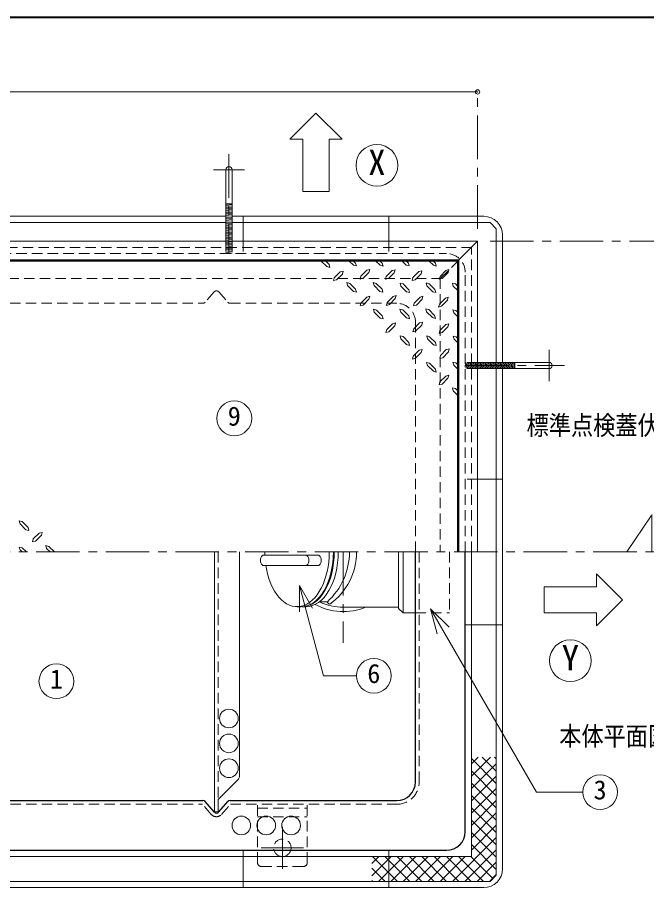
# Model space of a CAD drawing. Units: millimetres at full size, sheet at 1:7; details may follow other scales. Extents: x -1472 to 1363, y -987 to 980.
# Drawn here: x -92 to 414, y 280 to 980 of the extents above; entities that cross this region are included whole.
import ezdxf
from ezdxf.enums import TextEntityAlignment as Align

# ---------------------------------------------------------------- set-up
doc = ezdxf.new("R2010")
doc.units = ezdxf.units.MM
doc.header["$LTSCALE"] = 7
doc.header["$PDMODE"] = 32
doc.header["$PDSIZE"] = 3.5
doc.linetypes.add('CHAIN1', pattern=[8, 5, -1, 1, -1])
doc.linetypes.add('DASHED1', pattern=[1.8, 1.2, -0.6])
doc.layers.add('0-0____1', color=4, linetype='Continuous', lineweight=9)
doc.styles.add('ＭＳ ゴシック', font='')
doc.styles.get('ＭＳ ゴシック').set_extended_font_data('MS Gothic')

msp = doc.modelspace()

# ---------------------------------------------------------------- linework, layer by layer
at = {"layer": '0-0____1', "color": 1, "lineweight": 40}
msp.add_line((1363.499, 979.62), (-1471.501, 979.62), dxfattribs=at)
at = {"layer": '0-0____1'}
for p, q in [((-621.501, 919.62), (278.499, 919.62)), ((148.499, 902.62), (127.499, 881.62)), ((169.499, 881.62), (148.499, 902.62)), ((127.499, 881.62), (137.999, 881.62)), ((137.999, 881.62), (137.999, 839.62)), ((158.999, 881.62), (169.499, 881.62)), ((158.999, 881.62), (158.999, 839.62)), ((137.999, 839.62), (158.999, 839.62)), ((80.999, 829.519), (75.999, 829.519)), ((75.999, 828.648), (80.999, 829.057)), ((75.999, 827.645), (80.999, 828.054)), ((75.999, 826.642), (80.999, 827.05)), ((75.999, 825.638), (80.999, 826.047)), ((75.999, 824.635), (80.999, 825.044)), ((75.999, 823.632), (80.999, 824.04)), ((75.999, 822.628), (80.999, 823.037)), ((75.999, 821.625), (80.999, 822.034)), ((75.999, 820.622), (80.999, 821.03)), ((75.999, 819.618), (80.999, 820.027)), ((75.999, 818.615), (80.999, 819.024)), ((75.999, 814.62), (-419.001, 814.62)), ((75.999, 817.612), (80.999, 818.02)), ((75.999, 816.608), (80.999, 817.017)), ((75.999, 815.605), (80.999, 816.014)), ((75.999, 814.602), (80.999, 815.01)), ((75.999, 813.598), (80.999, 814.007)), ((75.999, 812.595), (80.999, 813.004)), ((75.999, 811.592), (80.999, 812)), ((288.499, 814.62), (80.999, 814.62)), ((288.499, 814.62), (293.499, 809.62)), ((75.999, 810.588), (80.999, 810.997)), ((75.999, 809.585), (80.999, 809.994)), ((75.999, 808.582), (80.999, 808.99)), ((75.999, 807.578), (80.999, 807.987)), ((75.999, 806.575), (80.999, 806.984)), ((75.999, 805.572), (80.999, 805.98)), ((293.499, 702.12), (293.499, 809.62)), ((75.999, 804.568), (80.999, 804.977)), ((75.999, 803.565), (80.999, 803.974)), ((75.999, 802.562), (80.999, 802.97)), ((75.999, 801.559), (80.999, 801.967)), ((75.999, 800.555), (80.999, 800.964)), ((76.832, 799.62), (80.999, 799.96)), ((263.499, 784.62), (262.499, 783.62)), ((152.778, 783.62), (157.311, 779.195)), ((156.336, 783.62), (159.036, 780.92)), ((175.311, 783.62), (178.686, 780.245)), ((196.686, 783.62), (200.061, 780.245)), ((202.461, 779.57), (200.061, 780.245)), ((200.211, 783.62), (201.861, 781.97)), ((201.861, 781.97), (202.461, 779.57)), ((217.813, 783.62), (220.986, 780.32)), ((223.386, 779.72), (220.986, 780.32)), ((221.211, 783.62), (222.786, 782.045)), ((222.786, 782.045), (223.386, 779.72)), ((239.511, 783.62), (242.886, 780.245)), ((245.286, 779.57), (242.886, 780.245)), ((242.961, 783.62), (244.611, 781.97)), ((244.611, 781.97), (245.286, 779.57)), ((163.236, 770.195), (162.636, 767.87)), ((163.236, 770.195), (168.036, 774.995)), ((165.036, 768.47), (169.761, 773.195)), ((168.036, 774.995), (170.361, 775.595)), ((170.361, 775.595), (169.761, 773.195)), ((184.686, 771.47), (184.086, 769.145)), ((186.486, 769.745), (191.136, 774.47)), ((205.011, 771.245), (204.336, 768.92)), ((205.011, 771.245), (209.736, 776.045)), ((206.736, 769.52), (211.461, 774.245)), ((226.461, 770.345), (225.861, 768.02)), ((226.461, 770.345), (231.261, 775.145)), ((228.261, 768.62), (232.986, 773.345)), ((231.261, 775.145), (233.586, 775.745)), ((233.586, 775.745), (232.986, 773.345)), ((248.286, 771.32), (247.611, 768.995)), ((248.286, 771.32), (253.011, 776.12)), ((250.011, 769.595), (254.736, 774.32)), ((253.011, 776.12), (255.411, 776.72)), ((255.411, 776.72), (254.736, 774.32)), ((165.036, 768.47), (162.636, 767.87)), ((175.686, 765.695), (173.361, 766.295)), ((173.961, 763.895), (173.361, 766.295)), ((173.961, 763.895), (178.686, 759.17)), ((175.686, 765.695), (180.411, 760.895)), ((186.486, 769.745), (184.086, 769.145)), ((195.186, 763.97), (194.586, 766.37)), ((196.911, 765.695), (194.586, 766.37)), ((195.186, 763.97), (199.911, 759.245)), ((196.911, 765.695), (201.711, 760.97)), ((206.736, 769.52), (204.336, 768.92)), ((218.511, 765.32), (216.111, 765.92)), ((216.786, 763.52), (216.111, 765.92)), ((216.786, 763.52), (221.436, 758.87)), ((218.511, 765.32), (223.236, 760.595)), ((228.261, 768.62), (225.861, 768.02)), ((237.711, 763.67), (237.036, 766.07)), ((239.436, 765.395), (237.036, 766.07)), ((237.711, 763.67), (242.436, 758.945)), ((239.436, 765.395), (244.161, 760.67)), ((250.011, 769.595), (247.611, 768.995)), ((260.586, 765.32), (258.186, 765.92)), ((258.861, 763.52), (258.186, 765.92)), ((258.861, 763.52), (262.499, 759.882)), ((260.586, 765.32), (262.499, 763.134)), ((202.311, 758.645), (199.911, 759.245)), ((201.711, 760.97), (202.311, 758.645)), ((223.836, 758.195), (221.436, 758.87)), ((223.236, 760.595), (223.836, 758.195)), ((244.836, 758.345), (242.436, 758.945)), ((244.161, 760.67), (244.836, 758.345)), ((184.686, 749.87), (184.011, 747.545)), ((184.686, 749.87), (189.411, 754.67)), ((186.411, 748.145), (191.136, 752.87)), ((189.411, 754.67), (191.736, 755.27)), ((191.736, 755.27), (191.136, 752.87)), ((205.836, 750.395), (205.161, 747.995)), ((205.836, 750.395), (210.561, 755.12)), ((207.561, 748.67), (212.286, 753.395)), ((210.561, 755.12), (212.886, 755.795)), ((212.886, 755.795), (212.286, 753.395)), ((227.436, 749.87), (226.836, 747.545)), ((227.436, 749.87), (232.161, 754.67)), ((229.236, 748.145), (233.886, 752.87)), ((232.161, 754.67), (234.561, 755.27)), ((234.561, 755.27), (233.886, 752.87)), ((247.836, 749.045), (247.161, 746.645)), ((247.836, 749.045), (252.561, 753.77)), ((249.561, 747.32), (254.286, 752.045)), ((186.411, 748.145), (184.011, 747.545)), ((197.061, 744.245), (194.736, 744.92)), ((195.336, 742.52), (194.736, 744.92)), ((195.336, 742.52), (200.061, 737.795)), ((197.061, 744.245), (201.861, 739.52)), ((207.561, 748.67), (205.161, 747.995)), ((218.361, 744.32), (215.961, 744.995)), ((216.636, 742.595), (215.961, 744.995)), ((216.636, 742.595), (221.361, 737.87)), ((218.361, 744.32), (223.086, 739.595)), ((229.236, 748.145), (226.836, 747.545)), ((239.136, 744.62), (236.811, 745.295)), ((237.411, 742.895), (236.811, 745.295)), ((237.411, 742.895), (242.136, 738.17)), ((239.136, 744.62), (243.936, 739.895)), ((249.561, 747.32), (247.161, 746.645)), ((261.036, 743.87), (258.636, 744.47)), ((259.311, 742.07), (258.636, 744.47)), ((259.311, 742.07), (262.499, 738.882)), ((261.036, 743.87), (262.499, 742.407)), ((202.461, 737.195), (200.061, 737.795)), ((201.861, 739.52), (202.461, 737.195)), ((223.761, 737.195), (221.361, 737.87)), ((223.086, 739.595), (223.761, 737.195)), ((244.536, 737.495), (242.136, 738.17)), ((243.936, 739.895), (244.536, 737.495)), ((205.386, 728.495), (204.711, 726.095)), ((207.111, 726.77), (211.836, 731.495)), ((227.136, 729.095), (226.461, 726.695)), ((227.136, 729.095), (231.861, 733.82)), ((228.861, 727.37), (233.586, 732.095)), ((248.136, 727.745), (252.861, 732.545)), ((249.936, 726.02), (254.586, 730.745)), ((252.861, 732.545), (255.261, 733.145)), ((255.261, 733.145), (254.586, 730.745)), ((207.111, 726.77), (204.711, 726.095)), ((216.786, 721.145), (216.111, 723.545)), ((218.511, 722.87), (216.111, 723.545)), ((216.786, 721.145), (221.436, 716.42)), ((218.511, 722.87), (223.236, 718.145)), ((228.861, 727.37), (226.461, 726.695)), ((239.886, 722.795), (237.561, 723.395)), ((238.161, 720.995), (237.561, 723.395)), ((239.886, 722.795), (244.686, 717.995)), ((248.136, 727.745), (247.536, 725.42)), ((249.936, 726.02), (247.536, 725.42)), ((259.536, 720.77), (258.936, 723.17)), ((261.336, 722.57), (258.936, 723.17)), ((261.336, 722.57), (262.499, 721.407)), ((223.836, 715.745), (221.436, 716.42)), ((223.236, 718.145), (223.836, 715.745)), ((238.161, 720.995), (242.886, 716.27)), ((245.286, 715.67), (242.886, 716.27)), ((244.686, 717.995), (245.286, 715.67)), ((259.536, 720.77), (262.499, 717.807)), ((226.761, 707.12), (226.086, 704.72)), ((226.761, 707.12), (231.486, 711.845)), ((228.486, 705.395), (233.211, 710.12)), ((248.586, 707.57), (247.986, 705.245)), ((248.586, 707.57), (253.311, 712.37)), ((250.386, 705.845), (255.036, 710.57)), ((253.311, 712.37), (255.711, 712.97)), ((255.711, 712.97), (255.036, 710.57)), ((228.486, 705.395), (226.086, 704.72)), ((239.886, 701.495), (237.486, 702.095)), ((238.161, 699.695), (237.486, 702.095)), ((239.886, 701.495), (244.611, 696.77)), ((250.386, 705.845), (247.986, 705.245)), ((259.236, 699.995), (258.561, 702.395)), ((260.961, 701.795), (258.561, 702.395)), ((260.961, 701.795), (262.499, 700.257)), ((278.499, 697.953), (278.839, 702.12)), ((279.434, 697.12), (279.842, 702.12)), ((280.437, 697.12), (280.846, 702.12)), ((281.441, 697.12), (281.849, 702.12)), ((282.444, 697.12), (282.852, 702.12)), ((283.447, 697.12), (283.856, 702.12)), ((284.451, 697.12), (284.859, 702.12)), ((285.454, 697.12), (285.862, 702.12)), ((286.457, 697.12), (286.866, 702.12)), ((287.461, 697.12), (287.869, 702.12)), ((288.464, 697.12), (288.872, 702.12)), ((289.467, 697.12), (289.876, 702.12)), ((290.471, 697.12), (290.879, 702.12)), ((291.474, 697.12), (291.882, 702.12)), ((292.477, 697.12), (292.886, 702.12)), ((293.481, 697.12), (293.889, 702.12)), ((294.484, 697.12), (294.892, 702.12)), ((295.487, 697.12), (295.896, 702.12)), ((296.491, 697.12), (296.899, 702.12)), ((297.494, 697.12), (297.902, 702.12)), ((298.497, 697.12), (298.906, 702.12)), ((299.501, 697.12), (299.909, 702.12)), ((300.504, 697.12), (300.912, 702.12)), ((301.507, 697.12), (301.916, 702.12)), ((302.511, 697.12), (302.919, 702.12)), ((303.514, 697.12), (303.922, 702.12)), ((304.517, 697.12), (304.926, 702.12)), ((305.521, 697.12), (305.929, 702.12)), ((306.524, 697.12), (306.932, 702.12)), ((307.527, 697.12), (307.936, 702.12)), ((308.397, 702.12), (308.397, 697.12)), ((238.161, 699.695), (242.886, 695.045)), ((245.286, 694.37), (242.886, 695.045)), ((244.611, 696.77), (245.286, 694.37)), ((259.236, 699.995), (262.499, 696.602)), ((293.499, 289.62), (293.499, 697.12)), ((248.136, 686.42), (247.536, 684.02)), ((248.136, 686.42), (252.861, 691.145)), ((249.936, 684.695), (254.586, 689.42)), ((252.861, 691.145), (255.261, 691.82)), ((255.261, 691.82), (254.586, 689.42)), ((249.936, 684.695), (247.536, 684.02)), ((258.861, 679.22), (258.186, 681.62)), ((260.586, 681.02), (258.186, 681.62)), ((258.861, 679.22), (262.499, 675.437)), ((260.586, 681.02), (262.499, 679.107)), ((-82.964, 569.345), (-87.689, 574.07)), ((-84.689, 567.545), (-89.414, 572.345)), ((-84.689, 567.545), (-82.364, 566.945)), ((-82.964, 569.345), (-82.364, 566.945)), ((-79.364, 557.645), (-78.764, 560.045)), ((-74.039, 564.77), (-78.764, 560.045)), ((-72.239, 563.045), (-77.039, 558.245)), ((-74.039, 564.77), (-71.639, 565.37)), ((-72.239, 563.045), (-71.639, 565.37)), ((-77.039, 558.245), (-79.364, 557.645)), ((-61.781, 549.62), (-66.314, 554.045)), ((-84.314, 549.62), (-87.689, 552.995)), ((-65.339, 549.62), (-68.039, 552.32)), ((106.41, 547.12), (150.206, 547.12)), ((214.999, 504.12), (214.999, 549.62)), ((218.499, 500.62), (218.499, 549.62)), ((273.499, 304.62), (273.499, 549.62)), ((106.41, 538.62), (150.206, 538.62)), ((374.099, 532.12), (374.099, 521.62)), ((395.099, 511.12), (374.099, 532.12)), ((332.099, 521.62), (332.099, 500.62)), ((374.099, 521.62), (332.099, 521.62)), ((374.099, 490.12), (395.099, 511.12)), ((136.656, 505.591), (133.296, 505.591)), ((140.545, 505.591), (137.363, 505.591)), ((151.368, 509.62), (157.661, 509.62)), ((170.499, 505.12), (214.999, 505.12)), ((218.499, 500.62), (214.999, 504.12)), ((218.499, 500.62), (228.499, 500.62)), ((374.099, 500.62), (332.099, 500.62)), ((374.099, 500.62), (374.099, 490.12)), ((279.057, 384.62), (273.499, 379.061)), ((288.957, 384.62), (273.499, 369.162)), ((293.499, 363.464), (273.499, 383.464)), ((293.499, 379.262), (273.499, 359.262)), ((293.499, 373.363), (282.242, 384.62)), ((293.499, 383.263), (292.142, 384.62)), ((293.499, 353.564), (273.499, 373.564)), ((293.499, 369.363), (273.499, 349.363)), ((293.499, 343.665), (273.499, 363.665)), ((293.499, 359.463), (273.499, 339.463)), ((293.499, 333.765), (273.499, 353.765)), ((293.499, 349.564), (273.499, 329.564)), ((293.499, 323.866), (273.499, 343.866)), ((293.499, 339.664), (273.499, 319.664)), ((293.499, 313.966), (273.499, 333.966)), ((293.499, 329.765), (273.499, 309.765)), ((293.499, 304.067), (273.499, 324.067)), ((293.499, 319.865), (258.253, 284.62)), ((293.499, 309.966), (268.153, 284.62)), ((293.499, 294.167), (273.499, 314.167)), ((-616.501, 304.62), (273.499, 304.62)), ((199.057, 304.62), (193.499, 299.061)), ((208.957, 304.62), (193.499, 289.162)), ((213.951, 284.62), (193.951, 304.62)), ((218.856, 304.62), (198.856, 284.62)), ((223.85, 284.62), (203.85, 304.62)), ((228.756, 304.62), (208.756, 284.62)), ((233.75, 284.62), (213.75, 304.62)), ((238.655, 304.62), (218.655, 284.62)), ((243.649, 284.62), (223.649, 304.62)), ((248.555, 304.62), (228.555, 284.62)), ((253.549, 284.62), (233.549, 304.62)), ((258.454, 304.62), (238.454, 284.62)), ((263.448, 284.62), (243.448, 304.62)), ((268.354, 304.62), (248.354, 284.62)), ((273.348, 284.62), (253.348, 304.62)), ((283.247, 284.62), (263.247, 304.62)), ((290.823, 286.944), (273.147, 304.62)), ((204.051, 284.62), (193.499, 295.173)), ((293.499, 300.066), (278.052, 284.62)), ((293.499, 290.167), (287.952, 284.62)), ((288.499, 284.62), (293.499, 289.62)), ((288.499, 284.62), (-631.501, 284.62)), ((194.152, 284.62), (193.499, 285.273))]:
    msp.add_line(p, q, dxfattribs=at)
at = {"layer": '0-0____1', "linetype": 'CHAIN1'}
for p, q in [((278.499, 809.62), (278.499, 919.62)), ((78.499, 869.519), (78.499, 789.62)), ((90.999, 857.019), (65.999, 857.019)), ((288.499, 799.62), (563.499, 799.62)), ((335.897, 712.12), (335.897, 687.12)), ((268.499, 699.62), (348.397, 699.62)), ((-804.501, 549.62), (563.499, 549.62)), ((170.499, 549.62), (170.499, 476.62)), ((121.499, 294.62), (121.499, 328.62)), ((138.499, 311.62), (104.499, 311.62))]:
    msp.add_line(p, q, dxfattribs=at)
at = {"layer": '0-0____1', "color": 7, "lineweight": 18}
for p, q in [((75.999, 857.019), (75.999, 799.62)), ((80.999, 857.019), (80.999, 799.62)), ((-419.001, 819.62), (75.999, 819.62)), ((80.999, 819.62), (283.499, 819.62)), ((89.999, 819.62), (89.999, 799.62)), ((206.999, 799.62), (206.999, 819.62)), ((278.499, 799.62), (-621.501, 799.62)), ((263.499, 784.62), (278.499, 799.62)), ((278.499, 799.62), (278.499, 549.62)), ((298.499, 702.12), (298.499, 804.62)), ((263.499, 784.62), (-606.501, 784.62)), ((263.499, 784.62), (263.499, 549.62)), ((335.897, 702.12), (278.499, 702.12)), ((335.897, 697.12), (278.499, 697.12)), ((298.499, 294.62), (298.499, 697.12)), ((298.499, 608.12), (278.499, 608.12)), ((66.999, 549.62), (66.999, 340.62)), ((86.999, 369.691), (86.999, 549.62)), ((135.15, 522.579), (145.65, 504.393)), ((135.15, 522.579), (135.15, 501.579)), ((240.65, 503.933), (246.085, 483.649)), ((240.65, 503.933), (255.499, 489.084)), ((298.499, 491.12), (268.499, 491.12)), ((85.534, 366.155), (69.999, 350.62)), ((69.999, 350.62), (69.999, 340.62)), ((66.999, 340.62), (69.999, 340.62)), ((89.999, 309.62), (89.999, 279.62)), ((206.999, 279.62), (206.999, 309.62)), ((-626.501, 279.62), (283.499, 279.62))]:
    msp.add_line(p, q, dxfattribs=at)
at = {"layer": '0-0____1', "linetype": 'DASHED1'}
for p, q in [((75.999, 799.552), (76.832, 799.62)), ((75.999, 799.62), (75.999, 789.62)), ((75.999, 798.549), (80.999, 798.957)), ((80.999, 799.62), (80.999, 789.62)), ((89.999, 799.62), (89.999, 789.62)), ((206.999, 799.62), (206.999, 789.62)), ((75.999, 797.545), (80.999, 797.954)), ((75.999, 796.542), (80.999, 796.95)), ((75.999, 795.539), (80.999, 795.947)), ((75.999, 794.535), (80.999, 794.944)), ((75.999, 793.532), (80.999, 793.94)), ((75.999, 792.529), (80.999, 792.937)), ((75.999, 791.525), (80.999, 791.934)), ((273.499, 549.62), (273.499, 794.62)), ((-596.501, 789.62), (253.499, 789.62)), ((75.999, 790.522), (80.999, 790.93)), ((77.239, 789.62), (80.999, 789.927)), ((248.499, 769.62), (262.499, 783.62)), ((268.499, 549.62), (268.499, 774.62)), ((66.619, 758.768), (59.343, 750.471)), ((70.378, 758.768), (77.655, 750.471)), ((-160.466, 749.62), (57.463, 749.62)), ((79.534, 749.62), (213.499, 749.62)), ((228.499, 549.62), (228.499, 734.62)), ((278.499, 702.12), (268.499, 702.12)), ((268.499, 698.361), (268.806, 702.12)), ((269.401, 697.12), (269.809, 702.12)), ((270.404, 697.12), (270.812, 702.12)), ((271.407, 697.12), (271.816, 702.12)), ((272.411, 697.12), (272.819, 702.12)), ((273.414, 697.12), (273.822, 702.12)), ((274.417, 697.12), (274.826, 702.12)), ((275.421, 697.12), (275.829, 702.12)), ((276.424, 697.12), (276.832, 702.12)), ((277.427, 697.12), (277.836, 702.12)), ((278.499, 697.12), (268.499, 697.12)), ((278.431, 697.12), (278.499, 697.953)), ((278.499, 608.12), (268.499, 608.12)), ((69.999, 549.62), (69.999, 350.62)), ((255.999, 549.62), (255.999, 500.62)), ((228.499, 500.62), (255.999, 500.62)), ((101.499, 299.62), (101.499, 346.62)), ((101.499, 343.42), (141.499, 343.42)), ((141.499, 299.62), (141.499, 346.62)), ((101.499, 336.62), (141.499, 336.62)), ((104.499, 296.62), (138.499, 296.62))]:
    msp.add_line(p, q, dxfattribs=at)
at = {"layer": '0-0____1', "color": 5, "lineweight": 25}
for p, q in [((262.499, 783.62), (-389.959, 783.62)), ((262.499, 549.62), (262.499, 783.62)), ((228.499, 364.62), (228.499, 549.62)), ((268.499, 324.62), (268.499, 549.62)), ((-160.466, 349.62), (57.463, 349.62)), ((66.619, 340.471), (59.343, 348.768)), ((70.378, 340.471), (77.655, 348.768)), ((79.534, 349.62), (213.499, 349.62)), ((-596.501, 309.62), (253.499, 309.62))]:
    msp.add_line(p, q, dxfattribs=at)
at = {"layer": '0-0____1', "color": 7, "linetype": 'DASHED1', "lineweight": 18}
for p, q in [((231.499, 364.62), (231.499, 549.62)), ((-160.239, 346.62), (57.237, 346.62)), ((64.364, 338.493), (57.237, 346.62)), ((72.634, 338.493), (79.761, 346.62)), ((79.761, 346.62), (213.499, 346.62))]:
    msp.add_line(p, q, dxfattribs=at)
at = {"layer": '0-0____1', "linetype": 'DASHED1'}
for points in [[(-616.501, 549.62), (-616.501, 794.62), (273.499, 794.62)], [(-388.563, 769.62), (248.499, 769.62), (248.499, 549.62)]]:
    msp.add_lwpolyline(points, dxfattribs=at)
at = {"layer": '0-0____1'}
for points in [[(159.036, 780.92), (159.711, 778.52), (157.311, 779.195)], [(178.761, 783.62), (180.411, 781.97), (181.086, 779.645), (178.686, 780.245)], [(184.686, 771.47), (189.411, 776.27), (191.811, 776.87), (191.136, 774.47)], [(209.736, 776.045), (212.061, 776.645), (211.461, 774.245)], [(180.411, 760.895), (181.086, 758.57), (178.686, 759.17)], [(252.561, 753.77), (254.886, 754.445), (254.286, 752.045)], [(205.386, 728.495), (210.111, 733.22), (212.436, 733.895), (211.836, 731.495)], [(231.861, 733.82), (234.261, 734.42), (233.586, 732.095)], [(231.486, 711.845), (233.886, 712.445), (233.211, 710.12)], [(-89.414, 572.345), (-90.089, 574.67), (-87.689, 574.07)], [(-87.764, 549.62), (-89.414, 551.27), (-90.089, 553.595), (-87.689, 552.995)], [(-68.039, 552.32), (-68.714, 554.72), (-66.314, 554.045)]]:
    msp.add_lwpolyline(points, dxfattribs=at)
at = {"layer": '0-0____1', "linetype": 'CHAIN1'}
msp.add_lwpolyline([(398.499, 549.62), (418.499, 579.62), (418.499, 549.62)], dxfattribs=at)
at = {"layer": '0-0____1', "color": 7, "lineweight": 18}
for points in [[(135.15, 522.579), (154.589, 450.033), (181.039, 450.033)], [(240.65, 503.933), (325.814, 356.424), (362.985, 356.424)]]:
    msp.add_lwpolyline(points, dxfattribs=at)
for centre, radius in [((197.499, 860.62), 16.8), ((82.839, 657.089), 14), ((353.099, 462.12), 16.8), ((195.039, 450.033), 14), ((-60.199, 445.616), 14), ((376.985, 356.424), 14)]:
    msp.add_circle(centre, radius, dxfattribs=at)
at = {"layer": '0-0____1'}
for centre in [(78.499, 415.62), (78.499, 395.62), (78.499, 375.62), (88.499, 329.62), (108.499, 329.62), (128.499, 329.62)]:
    msp.add_circle(centre, 7.5, dxfattribs=at)
at = {"layer": '0-0____1', "linetype": 'DASHED1'}
msp.add_circle((121.499, 311.62), 7, dxfattribs=at)
at = {"layer": '0-0____1', "color": 7, "lineweight": 18}
for centre, radius, start, end in [((78.499, 857.019), 2.5, 0, 180), ((283.499, 804.62), 15, 0, 90), ((335.897, 699.62), 2.5, 270, 90), ((81.999, 369.691), 5, 315, 0), ((283.499, 294.62), 15, 270, 0)]:
    msp.add_arc(centre, radius, start, end, dxfattribs=at)
at = {"layer": '0-0____1', "linetype": 'DASHED1'}
for centre, radius, start, end in [((253.499, 774.62), 15, 0, 90), ((68.499, 757.12), 2.5, 41.25117, 138.74883), ((57.463, 752.12), 2.5, 270, 318.74883), ((79.534, 752.12), 2.5, 221.25117, 270), ((213.499, 734.62), 15, 0, 90), ((104.499, 299.62), 3, 180, 270), ((138.499, 299.62), 3, 270, 0)]:
    msp.add_arc(centre, radius, start, end, dxfattribs=at)
at = {"layer": '0-0____1'}
for centre, radius, start, end in [((121.577, 549.62), 53.87, 312.05333, 0), ((130.081, 549.275), 51.022, 305.27323, 0.38767), ((170.499, 549.62), 48, 241.74128, 292.01537), ((170.499, 549.62), 44.5, 244.33612, 270), ((160.29, 510.209), 2.695, 192.63526, 253.95462)]:
    msp.add_arc(centre, radius, start, end, dxfattribs=at)
at = {"layer": '0-0____1', "color": 5, "lineweight": 25}
for centre, radius, start, end in [((213.499, 364.62), 15, 270, 0), ((57.463, 347.12), 2.5, 41.25117, 90), ((79.534, 347.12), 2.5, 90, 138.74883), ((68.499, 342.12), 2.5, 221.25117, 318.74883), ((253.499, 324.62), 15, 270, 0)]:
    msp.add_arc(centre, radius, start, end, dxfattribs=at)
at = {"layer": '0-0____1', "color": 7, "linetype": 'DASHED1', "lineweight": 18}
for centre, radius, start, end in [((213.499, 364.62), 18, 270, 0), ((68.499, 342.12), 5.5, 221.25117, 318.74883)]:
    msp.add_arc(centre, radius, start, end, dxfattribs=at)
at = {"layer": '0-0____1'}
for centre, major_axis, start_param, end_param in [((106.41, 542.87), (0, 4.25), 6.2831853, 9.424778), ((133.296, 549.62), (0, 44.028), 1.5707963, 1.6276084), ((133.296, 549.62), (0, 44.028), 1.82331, 4.712389), ((136.656, 549.62), (0, 44.028), 3.1415927, 4.712389), ((137.363, 549.62), (0, 44.028), 3.1415927, 4.712389), ((140.301, 542.87), (0, -4.25), 6.2831853, 9.424778), ((140.545, 549.62), (0, 44.028), 3.1415927, 4.712389), ((150.206, 542.87), (0, -4.25), 6.2831853, 9.424778)]:
    msp.add_ellipse(centre, major_axis=major_axis, ratio=0.588235, start_param=start_param, end_param=end_param, dxfattribs=at)
msp.add_point((278.499, 919.62), dxfattribs=at)

# ---------------------------------------------------------------- texts
at = {"layer": '0-0____1', "color": 7, "style": 'ＭＳ ゴシック'}
for s, height, p in [('X', 20.53, (190.499, 846.62)), ('9', 15.4, (77.589, 646.589)), ('Y', 20.53, (346.099, 448.12)), ('6', 15.4, (189.789, 439.533)), ('1', 15.4, (-65.449, 435.116)), ('3', 15.4, (371.735, 345.924))]:
    msp.add_text(s, height=height, dxfattribs=at).set_placement(p, align=Align.BOTTOM_LEFT)
at = {"layer": '0-0____1', "color": 7, "style": 'ＭＳ ゴシック', "width": 0.85}
for s, p in [('標準点検蓋伏せ図', (317.832, 639.12)), ('本体平面図', (344.082, 389.12))]:
    msp.add_text(s, height=15.4, dxfattribs=at).set_placement(p, align=Align.BOTTOM_LEFT)

doc.saveas('drawing.dxf')
